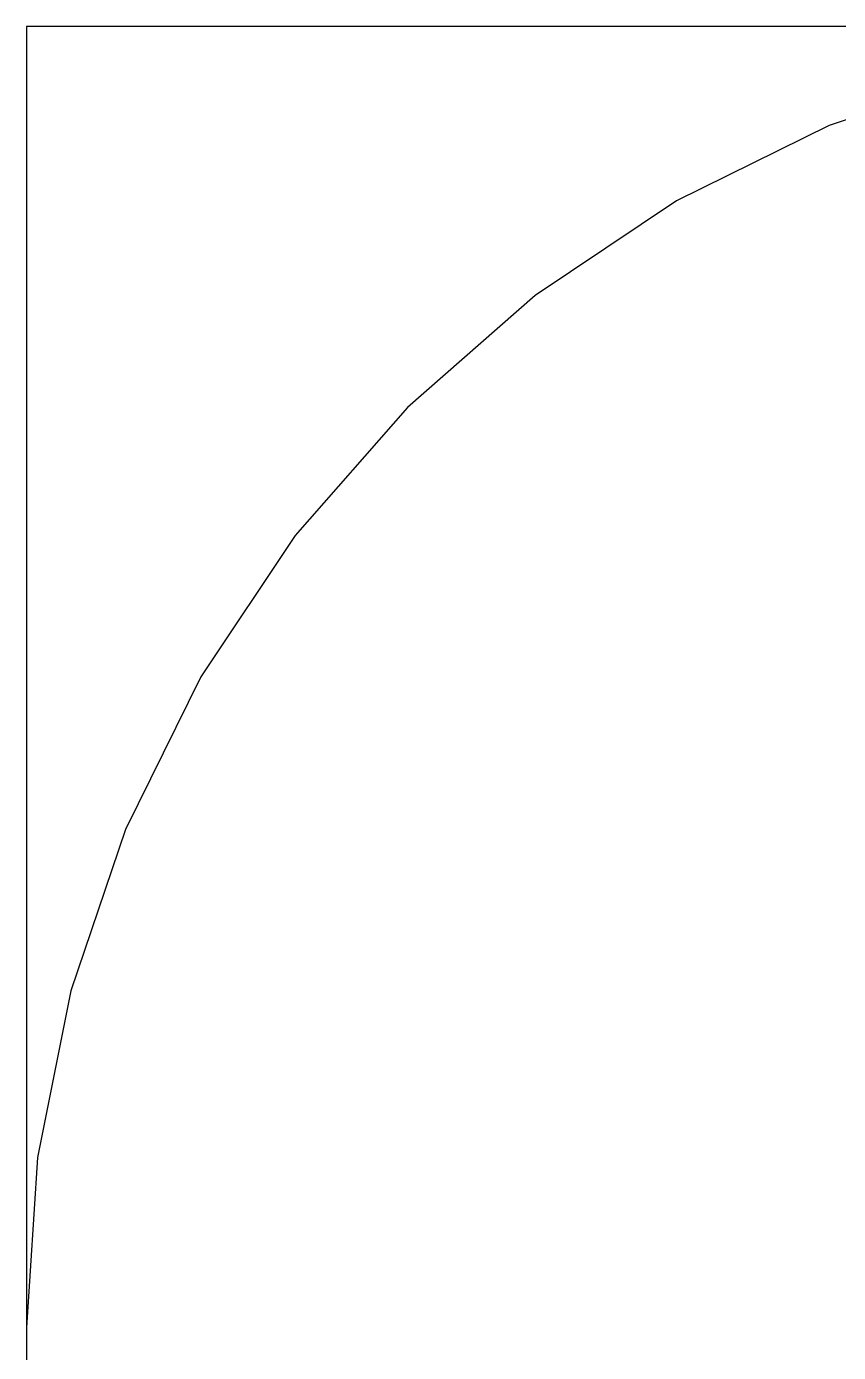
# Model space of a CAD drawing. Header units: inches. Extents: x 9636 to 21597, y -10243 to 557.
# Drawn here: x 14662.354 to 14664.065, y -8281.341 to -8278.548 of the extents above; entities that cross this region are included whole.
import ezdxf

# ---------------------------------------------------------------- set-up
doc = ezdxf.new("R2010")
doc.units = ezdxf.units.IN
doc.header["$MEASUREMENT"] = 0
doc.layers.add('Edges', color=7, linetype='Continuous')

# ---------------------------------------------------------------- blocks, each defined once
blk = doc.blocks.new('FF')
at = {"layer": 'Edges', "color": 252, "true_color": 0x939598}
for p, q in [((14665.0942, -8278.5478), (14662.3541, -8278.5478)), ((14662.3541, -8278.5478), (14662.3541, -8281.288)), ((14664.385, -8278.6412), (14664.0456, -8278.7564)), ((14664.0456, -8278.7564), (14663.7242, -8278.9149)), ((14663.7242, -8278.9149), (14663.4261, -8279.1141)), ((14663.4261, -8279.1141), (14663.1567, -8279.3504)), ((14663.1567, -8279.3504), (14662.9203, -8279.6199)), ((14662.9203, -8279.6199), (14662.7212, -8279.9179)), ((14662.7212, -8279.9179), (14662.5627, -8280.2394)), ((14662.5627, -8280.2394), (14662.4475, -8280.5788)), ((14662.4475, -8280.5788), (14662.3775, -8280.9303)), ((14662.3775, -8280.9303), (14662.3541, -8281.288)), ((14662.3541, -8281.288), (14662.3541, -8331.295))]:
    blk.add_line(p, q, dxfattribs=at)

msp = doc.modelspace()

# ---------------------------------------------------------------- block references
at = {"color": 18, "true_color": 0x000000}
msp.add_blockref('FF', (0, 0), dxfattribs=at)

doc.saveas('drawing.dxf')
